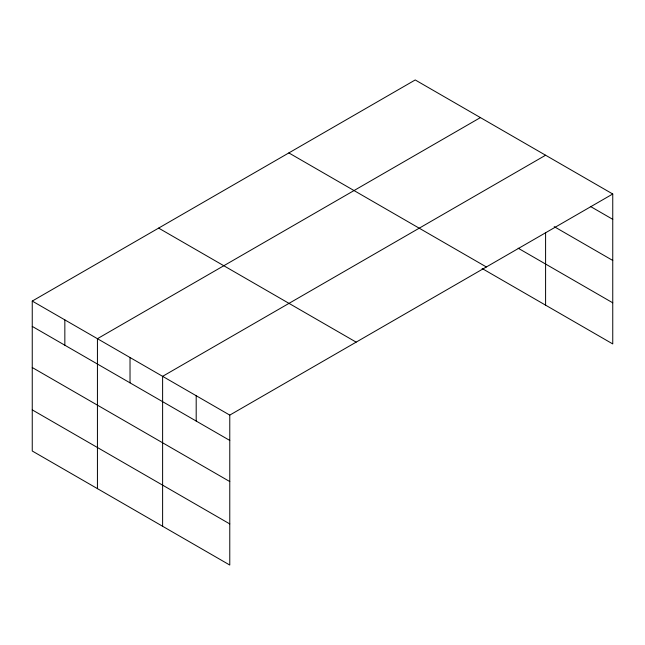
<?xml version="1.0" encoding="UTF-8"?>
<svg xmlns="http://www.w3.org/2000/svg" width="645" height="645" viewBox="0 0 645 645"><rect width="100%" height="100%" fill="white"/><g stroke="black" fill="none" stroke-linecap="round" stroke-linejoin="round"><path stroke-width="0.97" d="M612.75 194L415.227 79.956L32.25 301.07L32.25 451L229.773 565.044L229.773 415.106L612.75 194L612.75 343.93L482.121 268.514M480.412 117.592L97.435 338.698L97.435 488.636M545.589 155.227L162.613 376.333L162.613 526.272M590.36 206.408L612.75 219.332M554.2 226.645L612.75 260.451M518.145 248.196L612.75 302.811M288.847 152.921L486.37 266.966M158.63 228.104L356.153 342.14M32.25 301.07L229.773 415.106M32.25 326.402L229.773 440.438M32.25 367.521L229.773 481.557M32.25 409.881L229.773 523.925M545.589 232.514L545.589 305.158M196.193 395.724L196.193 421.056M130.024 357.515L130.024 382.848M64.839 319.888L64.839 345.22"/></g></svg>
